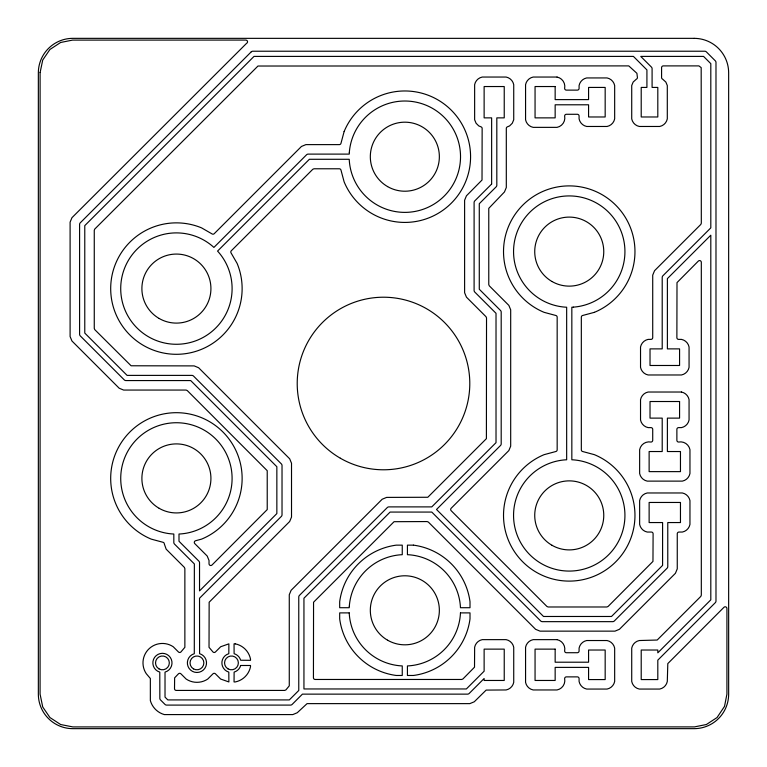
<?xml version="1.0" encoding="UTF-8"?>
<svg xmlns="http://www.w3.org/2000/svg" width="767" height="767" viewBox="0 0 767 767"><rect width="100%" height="100%" fill="white"/><g stroke="black" fill="none" stroke-linecap="round" stroke-linejoin="round"><path stroke-width="1.15" d="M349.311 152.604L349.234 154.109L308.046 154.109A2.598 2.598 0 0 0 306.647 154.685L213.897 247.434L212.785 246.418A55.684 55.684 0 0 0 122.279 275.497A55.684 55.684 0 0 0 189.497 342.715A55.684 55.684 0 0 0 218.576 252.209L217.56 251.097L309.369 159.287L349.234 159.287L349.311 160.792A55.684 55.684 0 0 0 433.863 204.223A55.684 55.684 0 0 0 433.863 109.173A55.684 55.684 0 0 0 349.311 152.604M349.311 606.208L349.234 607.713L339.685 607.713L339.685 601.721A65.722 65.722 0 0 1 396.271 545.145L402.253 545.145L402.253 554.694L400.748 554.771A55.684 55.684 0 0 0 349.311 606.208M460.459 612.891L460.382 614.396A55.684 55.684 0 0 1 408.945 665.842L407.43 665.909L407.43 675.468L413.423 675.468A65.722 65.722 0 0 0 470.008 618.883L470.008 612.891L460.459 612.891M40.105 72.529L40.076 694.135L42.731 706.982L49.941 717.538L60.641 724.527L72.865 726.924L694.471 726.895L706.359 724.527L717.059 717.538L724.527 706.359L726.924 694.135L726.924 608.49A1.726 1.726 0 0 0 723.923 607.33L667.808 663.589L667.3 681.46A9.674 9.674 0 0 1 659.697 689.063L639.323 689.063A9.674 9.674 0 0 1 631.72 681.46L631.72 648.134A9.674 9.674 0 0 1 639.323 640.531L657.194 640.033L700.808 596.41L701.316 595.192L701.316 262.276A1.726 1.726 0 0 0 698.373 261.048L677.002 282.611L676.877 337.662A1.726 1.726 0 0 0 678.603 339.388L681.46 339.388A9.674 9.674 0 0 1 689.063 346.991L689.063 367.374A9.674 9.674 0 0 1 681.46 374.977L648.134 374.977A9.674 9.674 0 0 1 640.531 367.374L640.531 346.991A9.674 9.674 0 0 1 648.134 339.388L650.991 339.388A1.726 1.726 0 0 0 652.717 337.662L652.717 275.132L654.558 270.693L700.808 224.443L701.316 223.226L701.182 67.621L698.91 65.895L663.311 65.895A1.726 1.726 0 0 0 661.585 67.621L661.585 77.572A1.726 1.726 0 0 0 662.65 79.164L665.852 82.059L667.3 85.54L667.3 118.866A9.674 9.674 0 0 1 659.697 126.469L639.323 126.469A9.674 9.674 0 0 1 631.72 118.866L631.72 85.54L633.159 82.059L636.361 79.164A1.726 1.726 0 0 0 637.425 77.572L636.917 73.325L628.777 65.895L257.971 66.029L94.772 229.055L94.264 230.273L94.264 328.429L94.772 329.647L131.09 365.773L194.176 365.897L198.615 367.738L289.677 458.8L291.518 463.239L291.518 517.063L289.677 521.502L209.151 602.22L209.027 647.319L212.986 651.988A1.726 1.726 0 0 0 215.422 651.988L220.666 646.744L228.873 643.849L228.815 653.695A9.578 9.578 0 0 0 228.806 672.103L228.873 681.949L220.666 679.054L215.422 673.809A1.726 1.726 0 0 0 212.986 673.809L207.742 679.054A19.424 19.424 0 0 1 186.151 679.054L180.907 673.809A1.726 1.726 0 0 0 178.471 673.809L174.636 677.827L174.512 688.699A1.726 1.726 0 0 0 176.237 690.425L284.682 690.425L285.899 689.917L289.274 685.832L289.274 594.741L291.115 590.302L382.177 499.24L386.616 497.399L427.813 497.265L486.403 438.657L486.527 317.941L486.019 316.723L466.451 297.155L464.61 292.716L464.61 200.235L466.451 195.796L482.021 180.034L482.146 128.472A1.726 1.726 0 0 0 481.082 126.871L478.761 125.913L476.086 123.247L474.639 119.757L474.639 84.648A9.674 9.674 0 0 1 482.242 77.045L506.124 77.045A9.674 9.674 0 0 1 513.727 84.648L513.727 119.757L512.279 123.247L509.604 125.913L507.371 126.843A1.726 1.726 0 0 0 506.306 128.434L506.306 187.512L504.465 191.951L488.771 208.356L488.771 284.595L489.279 285.813L508.847 305.381L510.688 309.82L510.688 446.135L508.847 450.574L451.159 508.262A1.726 1.726 0 0 0 451.159 510.697L546.938 606.476L548.156 606.985L606.86 606.985L608.078 606.476L652.966 561.396L653.101 533.774A1.726 1.726 0 0 0 651.375 532.049L647.243 532.049A9.674 9.674 0 0 1 639.64 524.446L639.64 500.573A9.674 9.674 0 0 1 647.243 492.97L682.352 492.97A9.674 9.674 0 0 1 689.955 500.573L689.955 524.446A9.674 9.674 0 0 1 682.352 532.049L678.987 532.049A1.726 1.726 0 0 0 677.261 533.774L677.261 568.865L675.42 573.304L619.42 629.304L614.981 631.145L540.035 631.145L535.596 629.304L428.36 522.068L427.142 521.56L394.065 521.694L313.559 602.22L313.435 677.74A1.726 1.726 0 0 0 315.16 679.466L461.715 679.466L462.932 678.958L474.514 667.185L474.639 647.243A9.674 9.674 0 0 1 482.242 639.64L506.124 639.64A9.674 9.674 0 0 1 513.727 647.243L513.727 682.352A9.674 9.674 0 0 1 506.124 689.955L486.153 690.089L474.274 701.786L469.835 703.627L307.068 703.627L297.241 712.744L292.802 714.585L164.339 714.585A20.191 20.191 0 0 1 150.351 700.597L150.351 678.479L146.276 673.694A19.424 19.424 0 0 1 173.227 646.744L178.471 651.988A1.726 1.726 0 0 0 180.907 651.988L184.866 647.319L184.866 568.596L184.358 567.369L166.171 549.182L164.33 543.966A1.726 1.726 0 0 0 163.055 542.298L151.262 539.134A65.722 65.722 0 0 1 124.264 438.408A65.722 65.722 0 0 1 228.556 438.408A65.722 65.722 0 0 1 201.558 539.134L195.566 540.745A1.726 1.726 0 0 0 194.789 543.63L207.186 556.027L209.027 560.476L209.027 563.822A1.726 1.726 0 0 0 211.97 565.039L267.232 509.585L267.223 470.689L187.273 390.566L186.055 390.058L123.612 390.058L119.173 388.217L71.945 340.989L70.104 336.55L70.104 222.152L71.945 217.713L246.514 43.393A1.726 1.726 0 0 0 245.852 40.076L72.529 40.105L60.641 42.473L49.941 49.462L42.731 60.018L40.105 72.529M240.675 665.488L240.665 665.545A9.578 9.578 0 0 1 234.117 672.103L234.05 681.949L235.248 681.949A19.424 19.424 0 0 0 250.512 666.686L250.512 665.488L240.675 665.488M344.124 131.55L340.97 143.333A1.726 1.726 0 0 1 339.302 144.618L305.899 144.618L301.45 146.459L214.214 233.695A1.726 1.726 0 0 1 212.133 233.964L201.558 227.866A65.722 65.722 0 0 0 111.253 280.003A65.722 65.722 0 0 0 184.991 353.74A65.722 65.722 0 0 0 237.128 263.436L231.03 252.861A1.726 1.726 0 0 1 231.298 250.78L312.792 169.286L314.019 168.778L339.302 168.778A1.726 1.726 0 0 1 340.97 170.053L344.124 181.846A65.722 65.722 0 0 0 444.86 208.835A65.722 65.722 0 0 0 444.86 104.552A65.722 65.722 0 0 0 344.124 131.55M251.279 51.801L80.171 222.909A2.598 2.598 0 0 0 79.595 224.3L79.595 334.402A2.598 2.598 0 0 0 80.171 335.793L124.369 379.991A2.598 2.598 0 0 0 125.759 380.566L190.695 380.566L276.849 466.719L276.849 513.583L199.535 590.897L199.535 562.623A2.598 2.598 0 0 0 198.96 561.223L178.999 541.262L178.999 534.024L180.504 533.947A55.684 55.684 0 0 0 223.935 449.395A55.684 55.684 0 0 0 128.885 449.395A55.684 55.684 0 0 0 172.316 533.947L173.821 534.024L173.821 542.595A2.598 2.598 0 0 0 174.397 543.985L194.358 563.946L194.3 653.695A9.578 9.578 0 0 0 189.133 668.441A9.578 9.578 0 0 0 204.76 668.441A9.578 9.578 0 0 0 199.593 653.695L199.535 598.222L281.451 516.306A2.598 2.598 0 0 0 282.026 514.916L282.026 465.387A2.598 2.598 0 0 0 281.451 463.997L193.418 375.964A2.598 2.598 0 0 0 192.028 375.389L127.092 375.389L84.773 333.07L84.773 225.632L254.002 56.403L633.417 56.403L646.917 69.902L646.917 87.428L641.212 87.428L641.212 116.977L657.808 116.977L657.808 87.428L652.094 87.428L652.094 68.57A2.598 2.598 0 0 0 651.519 67.18L640.742 56.403L703.56 56.403L710.808 63.651L710.808 227.866L662.784 275.89A2.598 2.598 0 0 0 662.209 277.28L662.209 348.88L650.023 348.88L650.023 365.485L679.572 365.485L679.572 348.88L667.386 348.88L667.386 278.613L710.808 235.191L710.808 599.842L657.808 652.842L657.808 650.023L641.212 650.023L641.212 679.572L657.808 679.572L657.808 660.157L715.41 602.565A2.598 2.598 0 0 0 715.985 601.165L715.985 62.328A2.598 2.598 0 0 0 715.41 60.929L706.282 51.801A2.598 2.598 0 0 0 704.883 51.226L252.679 51.226A2.598 2.598 0 0 0 251.279 51.801M491.637 184.032L474.677 200.992A2.598 2.598 0 0 0 474.102 202.383L474.102 290.568A2.598 2.598 0 0 0 474.677 291.959L496.019 313.3L496.019 442.655L431.783 506.891L388.764 506.891A2.598 2.598 0 0 0 387.373 507.466L299.341 595.499A2.598 2.598 0 0 0 298.766 596.889L298.766 690.473L289.322 699.916L167.82 699.916L165.02 697.117L165.02 672.113A9.578 9.578 0 0 0 170.245 657.357A9.578 9.578 0 0 0 154.618 657.357A9.578 9.578 0 0 0 159.785 672.103L159.843 698.449A2.598 2.598 0 0 0 160.418 699.84L165.097 704.518A2.598 2.598 0 0 0 166.487 705.094L290.655 705.094A2.598 2.598 0 0 0 292.045 704.518L302.428 694.135L467.688 694.135A2.598 2.598 0 0 0 469.088 693.56L484.13 678.507L484.13 680.463L504.235 680.463L504.235 649.131L484.13 649.131L484.13 671.183L466.365 688.958L303.943 688.958L303.943 598.222L390.096 512.068L431.783 512.068L540.793 621.078A2.598 2.598 0 0 0 542.183 621.654L612.833 621.654A2.598 2.598 0 0 0 614.223 621.078L667.185 568.117A2.598 2.598 0 0 0 667.769 566.717L667.769 522.557L680.463 522.557L680.463 502.462L649.131 502.462L649.131 522.557L662.592 522.557L662.592 565.394L611.5 616.476L543.515 616.476L436.519 509.48L500.621 445.378A2.598 2.598 0 0 0 501.196 443.988L501.196 311.968A2.598 2.598 0 0 0 500.621 310.577L479.279 289.236L479.279 203.715L496.239 186.755A2.598 2.598 0 0 0 496.815 185.365L496.815 117.869L504.235 117.869L504.235 86.537L484.13 86.537L484.13 117.869L491.637 117.869L491.637 184.032M594.396 312.332L582.604 315.496A1.726 1.726 0 0 0 581.328 317.164L581.328 449.836A1.726 1.726 0 0 0 582.604 451.504L594.396 454.668A65.722 65.722 0 0 1 621.385 555.394A65.722 65.722 0 0 1 517.102 555.394A65.722 65.722 0 0 1 544.091 454.668L555.883 451.504A1.726 1.726 0 0 0 557.168 449.836L557.168 317.164A1.726 1.726 0 0 0 555.883 315.496L544.091 312.332A65.722 65.722 0 0 1 517.102 211.606A65.722 65.722 0 0 1 621.385 211.606A65.722 65.722 0 0 1 594.396 312.332M573.342 307.145L571.837 307.222L571.837 459.778L573.342 459.855A55.684 55.684 0 0 1 616.773 544.407A55.684 55.684 0 0 1 521.713 544.407A55.684 55.684 0 0 1 565.145 459.855L566.66 459.778L566.66 307.222L565.145 307.145A55.684 55.684 0 0 1 521.713 222.593A55.684 55.684 0 0 1 616.773 222.593A55.684 55.684 0 0 1 573.342 307.145M694.135 38.35L72.865 38.35A34.515 34.515 0 0 0 38.35 72.865L38.35 694.135A34.515 34.515 0 0 0 72.865 728.65L694.135 728.65A34.515 34.515 0 0 0 728.65 694.135L728.65 72.865A34.515 34.515 0 0 0 694.135 38.35M557.043 77.045L533.17 77.045A9.674 9.674 0 0 0 525.568 84.648L525.568 119.757A9.674 9.674 0 0 0 533.17 127.36L557.043 127.36A9.664 9.664 0 0 0 564.646 116.009A1.726 1.726 0 0 1 566.372 114.283L577.359 114.283A1.726 1.726 0 0 1 579.085 116.009L579.085 118.866A9.674 9.674 0 0 0 586.688 126.469L607.061 126.469A9.674 9.674 0 0 0 614.664 118.866L614.664 85.54A9.674 9.674 0 0 0 607.061 77.937L586.688 77.937A9.674 9.674 0 0 0 579.085 85.54L579.085 88.397A1.726 1.726 0 0 1 577.359 90.123L566.372 90.123A1.726 1.726 0 0 1 564.646 88.397A9.664 9.664 0 0 0 557.043 77.055M555.155 86.537L535.059 86.537L535.059 117.869L555.155 117.869L555.155 104.791L588.577 104.791L588.577 116.977L605.173 116.977L605.173 87.428L588.577 87.428L588.577 99.614L555.155 99.614L555.155 86.537M681.46 392.023L648.134 392.023A9.674 9.674 0 0 0 640.531 399.626L640.531 420.009A9.674 9.674 0 0 0 648.134 427.612L650.991 427.612A1.726 1.726 0 0 1 652.717 429.338L652.717 440.316A1.726 1.726 0 0 1 650.991 442.041A9.664 9.664 0 0 0 639.649 449.644L639.64 473.517A9.674 9.674 0 0 0 647.243 481.12L682.352 481.12A9.674 9.674 0 0 0 689.955 473.517L689.955 449.644A9.664 9.664 0 0 0 678.603 442.041A1.726 1.726 0 0 1 676.877 440.316L676.877 429.338A1.726 1.726 0 0 1 678.603 427.612L681.46 427.612A9.674 9.674 0 0 0 689.063 420.009L689.063 399.626A9.674 9.674 0 0 0 681.46 392.023M679.572 401.515L650.023 401.515L650.023 418.12L662.209 418.12L662.209 451.533L649.131 451.533L649.131 471.628L680.463 471.628L680.463 451.533L667.386 451.533L667.386 418.12L679.572 418.12L679.572 401.515M413.423 545.145L407.43 545.145L407.43 554.694L408.945 554.771A55.684 55.684 0 0 1 460.382 606.208L460.459 607.713L470.008 607.713L470.008 601.721A65.722 65.722 0 0 0 413.423 545.145M349.234 612.891L339.685 612.891L339.685 618.883A65.722 65.722 0 0 0 396.271 675.468L402.253 675.468L402.253 665.909L400.748 665.842A55.684 55.684 0 0 1 349.311 614.396L349.234 612.891M557.043 639.64L533.17 639.64A9.674 9.674 0 0 0 525.568 647.243L525.568 682.352A9.674 9.674 0 0 0 533.17 689.955L557.043 689.955A9.664 9.664 0 0 0 564.646 678.603A1.726 1.726 0 0 1 566.372 676.877L577.359 676.877A1.726 1.726 0 0 1 579.085 678.603L579.085 681.46A9.674 9.674 0 0 0 586.688 689.063L607.061 689.063A9.674 9.674 0 0 0 614.664 681.46L614.664 648.134A9.674 9.674 0 0 0 607.061 640.531L586.688 640.531A9.674 9.674 0 0 0 579.085 648.134L579.085 650.991A1.726 1.726 0 0 1 577.359 652.717L566.372 652.717A1.726 1.726 0 0 1 564.646 650.991A9.664 9.664 0 0 0 557.043 639.649M235.248 643.849L234.05 643.849L234.108 653.695A9.578 9.578 0 0 1 240.665 660.243L250.512 660.31L250.512 659.112A19.424 19.424 0 0 0 235.248 643.849M555.155 649.131L535.059 649.131L535.059 680.463L555.155 680.463L555.155 667.386L588.577 667.386L588.577 679.572L605.173 679.572L605.173 650.023L588.577 650.023L588.577 662.209L555.155 662.209L555.155 649.131M159.153 508.31A34.515 34.515 0 0 0 210.925 478.416A34.515 34.515 0 0 0 159.153 448.522A34.515 34.515 0 0 0 159.153 508.31M159.153 318.478A34.515 34.515 0 0 0 210.925 288.584A34.515 34.515 0 0 0 159.153 258.69A34.515 34.515 0 0 0 159.153 318.478M387.584 186.592A34.515 34.515 0 0 0 439.357 156.698A34.515 34.515 0 0 0 387.584 126.804A34.515 34.515 0 0 0 387.584 186.592M551.991 281.508A34.515 34.515 0 0 0 603.763 251.614A34.515 34.515 0 0 0 551.991 221.721A34.515 34.515 0 0 0 551.991 281.508M551.991 545.279A34.515 34.515 0 0 0 603.763 515.386A34.515 34.515 0 0 0 551.991 485.492A34.515 34.515 0 0 0 551.991 545.279M387.584 640.196A34.515 34.515 0 0 0 439.357 610.302A34.515 34.515 0 0 0 387.584 580.408A34.515 34.515 0 0 0 387.584 640.196M158.98 668.882A6.903 6.903 0 0 0 169.334 662.899A6.903 6.903 0 0 0 158.98 656.916A6.903 6.903 0 0 0 158.98 668.882M193.495 668.882A6.903 6.903 0 0 0 203.849 662.899A6.903 6.903 0 0 0 193.495 656.916A6.903 6.903 0 0 0 193.495 668.882M228.01 668.882A6.903 6.903 0 0 0 238.364 662.899A6.903 6.903 0 0 0 228.01 656.916A6.903 6.903 0 0 0 228.01 668.882M340.356 458.225A86.287 86.287 0 0 0 469.788 383.5A86.287 86.287 0 0 0 340.356 308.775A86.287 86.287 0 0 0 340.356 458.225"/></g></svg>
